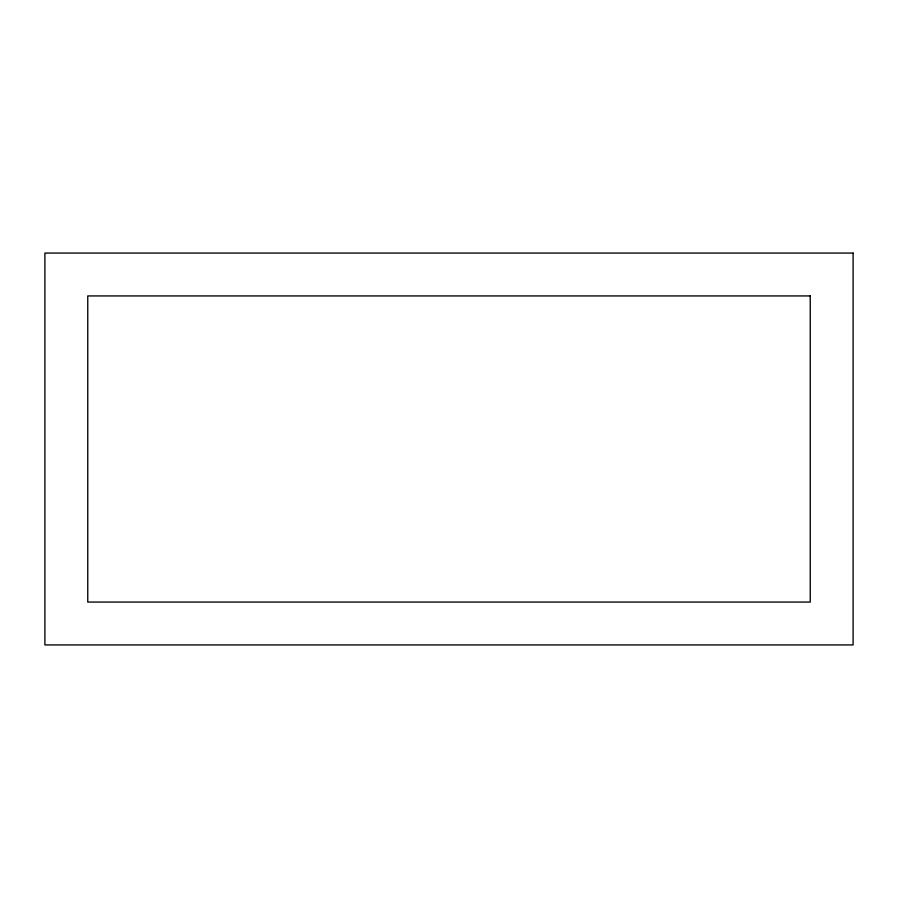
<?xml version="1.0" encoding="UTF-8"?>
<svg xmlns="http://www.w3.org/2000/svg" width="898" height="898" viewBox="0 0 898 898"><rect width="100%" height="100%" fill="white"/><g stroke="black" fill="none" stroke-linecap="round" stroke-linejoin="round"><path stroke-width="1.35" d="M853.1 253.068L44.9 253.068L44.9 644.932L853.1 644.932L853.1 253.068M810.243 295.936L87.757 295.936L87.757 602.064L810.243 602.064L810.243 295.936"/></g></svg>
